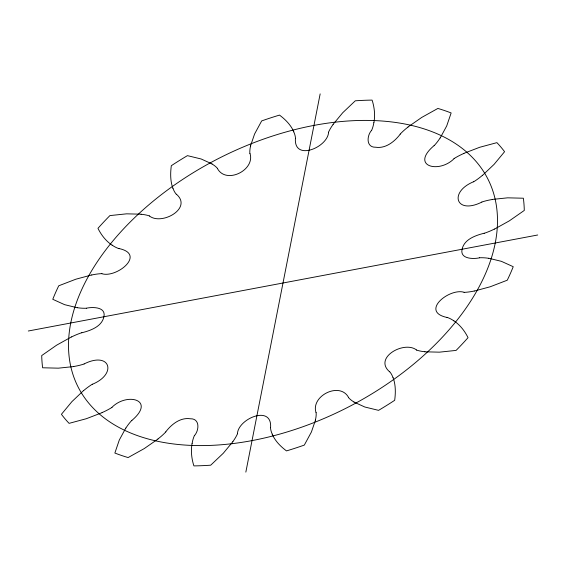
<?xml version="1.0" encoding="UTF-8"?>
<svg xmlns="http://www.w3.org/2000/svg" width="566" height="566" viewBox="0 0 566 566"><rect width="100%" height="100%" fill="white"/><g stroke="black" fill="none" stroke-linecap="round" stroke-linejoin="round"><path stroke-width="0.85" d="M270.59 427.464C272.196 404.478 238.328 418.515 237.409 433.719M295.41 138.536C293.804 161.522 327.672 147.485 328.591 132.281M192.079 443.327C190.735 450.847 191.563 458.658 193.897 465.896A258.485 157.716 -26.9 0 0 210.715 465.188L223.287 453.253L232.93 441.614M373.921 122.673C375.265 115.153 374.437 107.342 372.103 100.104A258.485 157.716 -26.9 0 0 355.285 100.812L342.713 112.747L333.07 124.386M245.842 472.115L320.158 93.885M250.512 145.929L254.594 133.993L261.683 120.912A258.485 157.716 -26.9 0 1 279.505 115.096C285.406 119.497 290.818 124.959 293.804 131.786M315.488 420.071L311.406 432.007L304.317 445.088A258.485 157.716 -26.9 0 1 286.495 450.904C280.595 446.503 275.182 441.041 272.196 434.214M194.541 435.516C199.225 430.188 200.01 418.43 190.332 418.769C180.321 417.227 171.448 424.366 165.739 431.865M371.459 130.484C366.775 135.812 365.99 147.57 375.668 147.231C385.679 148.773 394.552 141.634 400.261 134.135M125.808 428.038L119.284 440.072L114.863 453.041A258.485 157.716 -26.9 0 0 128.114 457.561L144.252 448.583L157.999 439.011M440.192 137.963L446.716 125.928L451.137 112.959A258.485 157.716 -26.9 0 0 437.886 108.439L421.748 117.417L408.001 126.989M131.963 420.354C156.195 399.73 126.968 392.111 111.919 407.35M434.037 145.646C409.805 166.27 439.032 173.889 454.081 158.65M83.464 390.66L71.896 401.648L61.425 414.298A258.485 157.716 -26.9 0 0 69.087 423.354L86.343 418.706L102.092 412.656M482.536 175.34L494.104 164.352L504.575 151.702A258.485 157.716 -26.9 0 0 496.913 142.646L479.657 147.294L463.908 153.344M92.371 384.279C117.502 373.935 110.137 350.92 84.15 363.91M473.629 181.721C448.498 192.065 455.863 215.08 481.85 202.09M71.5 336.897L56.642 345.161L41.714 355.568A258.485 157.716 -26.9 0 0 42.634 367.78L58.376 368.169L73.729 366.563M494.5 229.103L509.358 220.839L524.286 210.432A258.485 157.716 -26.9 0 0 523.366 198.22L507.624 197.831L492.271 199.437M81.808 332.78C90.631 330.537 102.085 326.582 103.981 316.415C105.87 306.935 92.881 306.864 86.648 308.145M484.192 233.22C475.461 235.456 464.205 239.291 462.082 249.245C459.762 258.91 473.02 259.242 479.352 257.855M91.734 274.935L75.851 279.208L58.744 285.788A258.485 157.716 -26.9 0 0 52.772 299.301L64.602 304.664L77.231 307.748M474.266 291.065L490.149 286.792L507.256 280.212A258.485 157.716 -26.9 0 0 513.228 266.699L501.398 261.336L488.769 258.252M28.3 331.004L537.7 234.996M101.873 273.711C116.554 278.33 146.311 254.375 119.037 248.552M464.127 292.289C449.475 287.67 419.682 311.611 446.963 317.448M141.09 214.189L126.6 213.835L109.91 215.589A258.485 157.716 -26.9 0 0 97.96 228.339C101.215 234.961 105.906 241.003 112.054 245.163M424.91 351.811L439.4 352.165L456.09 350.411A258.485 157.716 -26.9 0 0 468.04 337.661C464.785 331.039 460.094 324.997 453.946 320.837M149.509 216.049C161.805 225.593 192.801 208.281 176.394 194.209M416.491 349.951C404.209 340.407 373.213 357.712 389.606 371.791M212.045 163.928L201.156 158.989L187.431 155.643A258.485 157.716 -26.9 0 0 171.321 165.696C170.316 173.224 170.246 181.127 172.906 188.344M353.955 402.072L364.844 407.011L378.569 410.357A258.485 157.716 -26.9 0 0 394.679 400.303C395.684 392.776 395.754 384.873 393.094 377.656M217.471 168.583C226.174 184.665 255.436 170.076 249.981 153.379M348.529 397.417C339.826 381.335 310.564 395.924 316.019 412.621M249.847 153.421A48.351 29.503 -26.9 0 1 250.611 145.915M211.974 163.991A48.351 29.503 -26.9 0 1 217.592 168.512M176.274 194.28A48.351 29.503 -26.9 0 1 172.998 188.301M141.04 214.259A48.351 29.503 -26.9 0 1 149.594 215.957M118.952 248.651A48.351 29.503 -26.9 0 1 112.132 245.106M91.727 274.998A48.351 29.503 -26.9 0 1 101.915 273.611M86.598 308.244A48.351 29.503 -26.9 0 1 77.28 307.678M71.528 336.954A48.351 29.503 -26.9 0 1 81.801 332.695M84.15 364.002A48.351 29.503 -26.9 0 1 73.75 366.492M83.527 390.696A48.351 29.503 -26.9 0 1 92.315 384.208M111.976 407.421A48.351 29.503 -26.9 0 1 102.071 412.593M125.893 428.045A48.351 29.503 -26.9 0 1 131.864 420.319M165.838 431.9A48.351 29.503 -26.9 0 1 157.942 438.968M192.178 443.305A48.351 29.503 -26.9 0 1 194.414 435.523M237.536 433.712A48.351 29.503 -26.9 0 1 232.852 441.6M272.288 434.164A48.351 29.503 -26.9 0 1 270.456 427.507M316.153 412.579A48.351 29.503 -26.9 0 1 315.389 420.085M354.026 402.009A48.351 29.503 -26.9 0 1 348.408 397.488M389.726 371.721A48.351 29.503 -26.9 0 1 393.002 377.699M424.96 351.741A48.351 29.503 -26.9 0 1 416.406 350.043M447.048 317.349A48.351 29.503 -26.9 0 1 453.868 320.894M474.273 291.002A48.351 29.503 -26.9 0 1 464.085 292.389M479.402 257.756A48.351 29.503 -26.9 0 1 488.72 258.322M494.472 229.046A48.351 29.503 -26.9 0 1 484.199 233.305M481.85 201.998A48.351 29.503 -26.9 0 1 492.25 199.508M482.473 175.304A48.351 29.503 -26.9 0 1 473.685 181.792M454.024 158.579A48.351 29.503 -26.9 0 1 463.929 153.407M440.107 137.955A48.351 29.503 -26.9 0 1 434.136 145.681M400.162 134.1A48.351 29.503 -26.9 0 1 408.058 127.032M373.822 122.695A48.351 29.503 -26.9 0 1 371.586 130.477M328.464 132.288A48.351 29.503 -26.9 0 1 333.148 124.4M293.712 131.836A48.351 29.503 -26.9 0 1 295.544 138.493M231.996 443.687A229.768 140.191 -26.9 0 0 488.932 181.141A229.768 140.191 -26.9 0 0 128.065 224.171A229.768 140.191 -26.9 0 0 231.996 443.687"/></g></svg>
